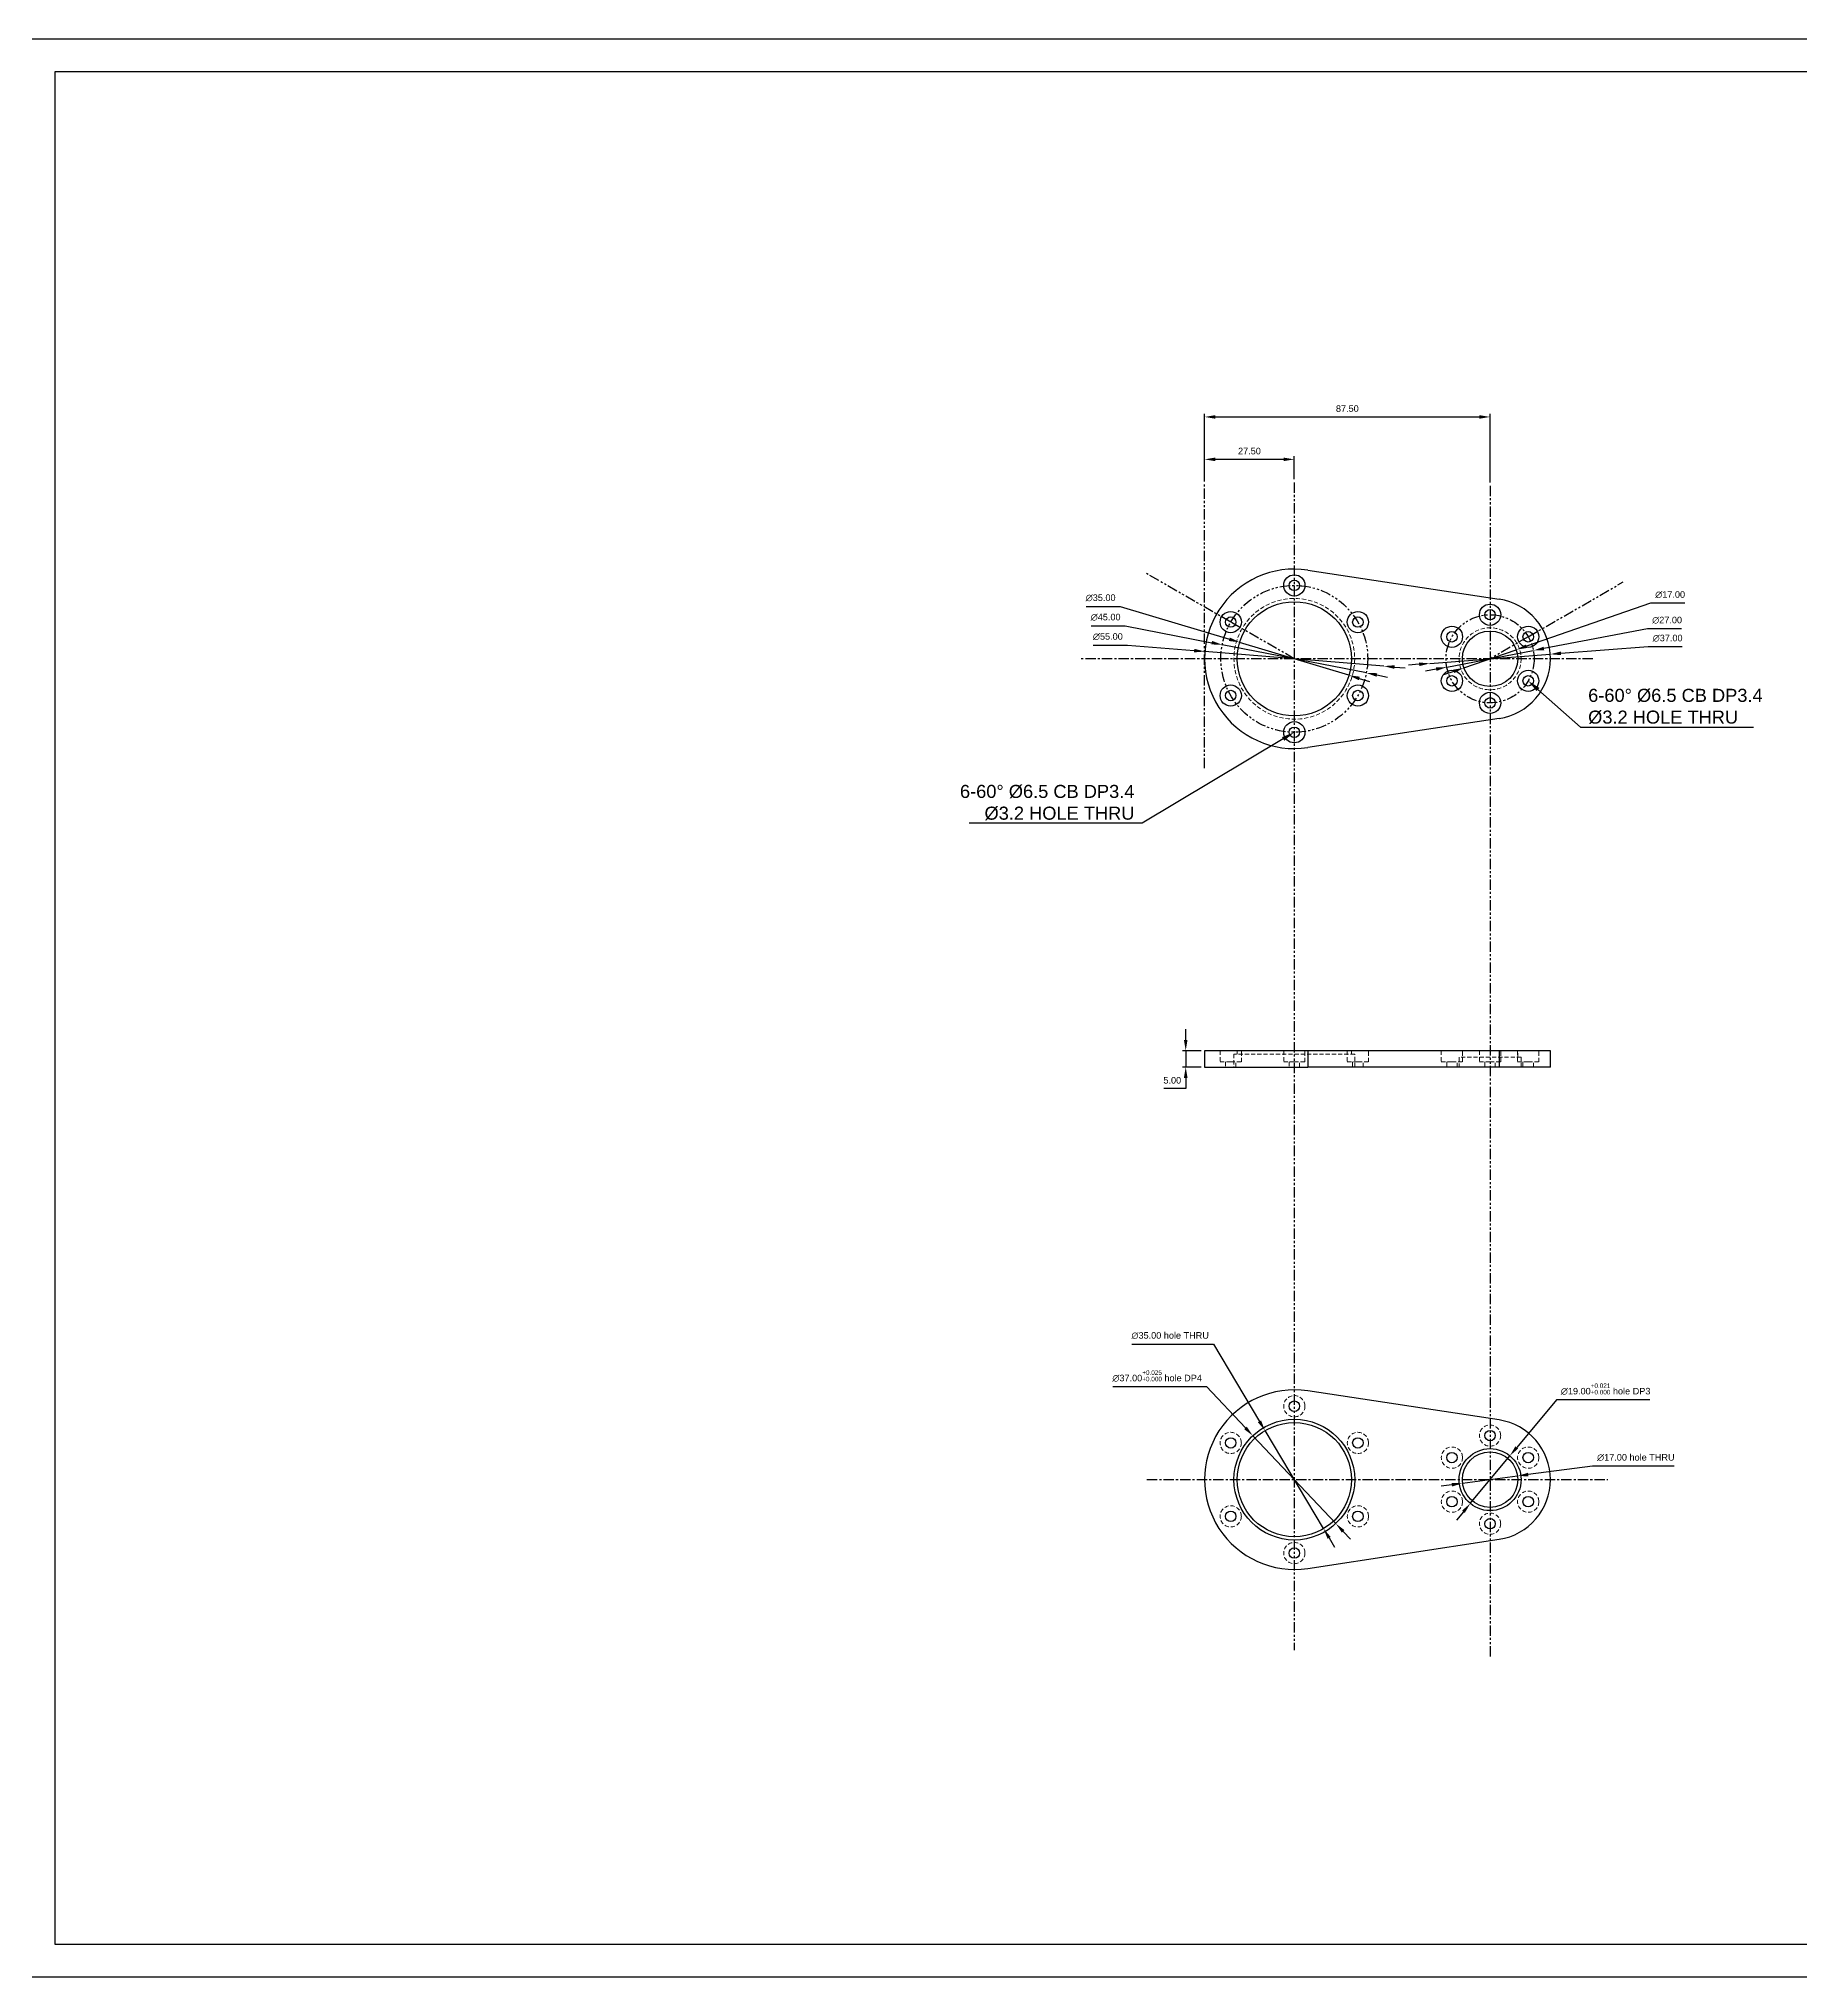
# Model space of a CAD drawing. Header units: millimetres. Extents: x 0 to 7560, y -1188 to 891.
# Drawn here: x 2525 to 3065, y -1188 to -594 of the extents above; entities that cross this region are included whole.
import ezdxf
from ezdxf import colors
from ezdxf.entities.mleader import LeaderData, LeaderLine
from ezdxf.math import Vec2, Vec3

# ---------------------------------------------------------------- set-up
doc = ezdxf.new("R2010")
doc.units = ezdxf.units.MM
doc.header["$PDSIZE"] = -1
for name, pattern in [('CENTER', [10.16, 6.35, -1.27, 1.27, -1.27]), ('HIDDEN', [1.905, 1.27, -0.635]), ('PHANTOM', [12.7, 6.35, -1.27, 1.27, -1.27, 1.27, -1.27])]:
    doc.linetypes.add(name, pattern=pattern)
doc.layers.get('0').update_dxf_attribs({"lineweight": 50})
for name, color, linetype, lineweight in [('보조선', 1, 'PHANTOM', 25), ('중심선', 1, 'CENTER', 25), ('중요 치수', 4, 'Continuous', 18), ('치수선', 6, 'Continuous', 18)]:
    doc.layers.add(name, color=color, linetype=linetype, lineweight=lineweight)
doc.styles.get("Standard").update_dxf_attribs({"font": 'arial.ttf', "height": 2})
doc.dimstyles.new('ISO-25', dxfattribs={"dimtxt": 2.5, "dimasz": 2.5, "dimexe": 1.25, "dimexo": 0.625, "dimtad": 1, "dimtxsty": 'Standard', "dimcen": 2.5, "dimadec": 0, "dimazin": 0, "dimtfac": 1, "dimtmove": 0, "dimatfit": 3, "dimfxl": 1, "dimarcsym": 0})

# ---------------------------------------------------------------- blocks, each defined once
blk = doc.blocks.new('*D458')
at = {"layer": 'Defpoints', "color": 0, "ltscale": 0.5, "transparency": 16777216}
for p in [(2882.57, -781.53), (2937.38, -786.01)]:
    blk.add_point(p, dxfattribs=at)
at = {"layer": '치수선', "color": 0, "lineweight": -2, "ltscale": 0.5, "transparency": 16777216}
for p, q in [((2848.36, -779.58), (2858.81, -779.58)), ((2858.81, -779.58), (2879.27, -781.26)), ((2937.38, -786.01), (2882.57, -781.53)), ((2940.67, -786.28), (2943.96, -786.55))]:
    blk.add_line(p, q, dxfattribs=at)
at = {"layer": '치수선', "color": 0, "ltscale": 0.5, "transparency": 16777216}
for points in [[(2879.32, -780.71), (2879.23, -781.8), (2882.57, -781.53)], [(2940.72, -785.74), (2940.63, -786.83), (2937.38, -786.01)]]:
    blk.add_solid(points, dxfattribs=at)
at = {"layer": '치수선', "color": 0, "ltscale": 0.5, "transparency": 16777216, "insert": (2852.82, -776.98), "char_height": 2, "attachment_point": 5}
blk.add_mtext('∅55.00', dxfattribs=at)
blk = doc.blocks.new('*D459')
at = {"layer": 'Defpoints', "color": 0, "ltscale": 0.5, "transparency": 16777216}
for p in [(2887.89, -779.45), (2932.06, -788.09)]:
    blk.add_point(p, dxfattribs=at)
at = {"layer": '치수선', "color": 0, "lineweight": -2, "ltscale": 0.5, "transparency": 16777216}
for p, q in [((2847.68, -773.64), (2858.13, -773.64)), ((2858.13, -773.64), (2884.65, -778.82)), ((2932.06, -788.09), (2887.89, -779.45)), ((2935.3, -788.72), (2938.54, -789.35))]:
    blk.add_line(p, q, dxfattribs=at)
at = {"layer": '치수선', "color": 0, "ltscale": 0.5, "transparency": 16777216}
for points in [[(2884.76, -778.28), (2884.55, -779.36), (2887.89, -779.45)], [(2935.4, -788.18), (2935.19, -789.26), (2932.06, -788.09)]]:
    blk.add_solid(points, dxfattribs=at)
at = {"layer": '치수선', "color": 0, "ltscale": 0.5, "transparency": 16777216, "insert": (2852.14, -771.04), "char_height": 2, "attachment_point": 5}
blk.add_mtext('∅45.00', dxfattribs=at)
blk = doc.blocks.new('*D460')
at = {"layer": 'Defpoints', "color": 0, "ltscale": 0.5, "transparency": 16777216}
for p in [(2893.22, -778.72), (2926.73, -788.82)]:
    blk.add_point(p, dxfattribs=at)
at = {"layer": '치수선', "color": 0, "lineweight": -2, "ltscale": 0.5, "transparency": 16777216}
for p, q in [((2846.16, -767.69), (2856.6, -767.69)), ((2856.6, -767.69), (2890.06, -777.77)), ((2926.73, -788.82), (2893.22, -778.72)), ((2929.89, -789.77), (2933.05, -790.72))]:
    blk.add_line(p, q, dxfattribs=at)
at = {"layer": '치수선', "color": 0, "ltscale": 0.5, "transparency": 16777216}
for points in [[(2890.21, -777.24), (2889.9, -778.3), (2893.22, -778.72)], [(2930.05, -789.24), (2929.73, -790.3), (2926.73, -788.82)]]:
    blk.add_solid(points, dxfattribs=at)
at = {"layer": '치수선', "color": 0, "ltscale": 0.5, "transparency": 16777216, "insert": (2850.61, -765.09), "char_height": 2, "attachment_point": 5}
blk.add_mtext('∅35.00', dxfattribs=at)
blk = doc.blocks.new('*D461')
at = {"layer": 'Defpoints', "color": 0, "ltscale": 0.5, "transparency": 16777216}
for p in [(2988.42, -782.36), (2951.53, -785.18)]:
    blk.add_point(p, dxfattribs=at)
at = {"layer": '치수선', "color": 0, "lineweight": -2, "ltscale": 0.5, "transparency": 16777216}
for p, q in [((2951.53, -785.18), (2988.42, -782.36)), ((3018.41, -780.06), (2991.71, -782.1)), ((3028.85, -780.06), (3018.41, -780.06)), ((2948.24, -785.44), (2944.94, -785.69))]:
    blk.add_line(p, q, dxfattribs=at)
at = {"layer": '치수선', "color": 0, "ltscale": 0.5, "transparency": 16777216}
for points in [[(2991.67, -781.55), (2991.75, -782.65), (2988.42, -782.36)], [(2948.19, -784.89), (2948.28, -785.99), (2951.53, -785.18)]]:
    blk.add_solid(points, dxfattribs=at)
at = {"layer": '치수선', "color": 0, "ltscale": 0.5, "transparency": 16777216, "insert": (3024.39, -777.46), "char_height": 2, "attachment_point": 5}
blk.add_mtext('∅37.00', dxfattribs=at)
blk = doc.blocks.new('*D462')
at = {"layer": 'Defpoints', "color": 0, "ltscale": 0.5, "transparency": 16777216}
for p in [(2983.23, -781.23), (2956.71, -786.31)]:
    blk.add_point(p, dxfattribs=at)
at = {"layer": '치수선', "color": 0, "lineweight": -2, "ltscale": 0.5, "transparency": 16777216}
for p, q in [((3018.24, -774.54), (2986.48, -780.61)), ((3028.69, -774.54), (3018.24, -774.54)), ((2956.71, -786.31), (2983.23, -781.23)), ((2953.47, -786.93), (2950.23, -787.55))]:
    blk.add_line(p, q, dxfattribs=at)
at = {"layer": '치수선', "color": 0, "ltscale": 0.5, "transparency": 16777216}
for points in [[(2986.37, -780.07), (2986.58, -781.15), (2983.23, -781.23)], [(2953.37, -786.39), (2953.57, -787.47), (2956.71, -786.31)]]:
    blk.add_solid(points, dxfattribs=at)
at = {"layer": '치수선', "color": 0, "ltscale": 0.5, "transparency": 16777216, "insert": (3024.23, -771.94), "char_height": 2, "attachment_point": 5}
blk.add_mtext('∅27.00', dxfattribs=at)
blk = doc.blocks.new('*D463')
at = {"layer": 'Defpoints', "color": 0, "ltscale": 0.5, "transparency": 16777216}
for p in [(2978.01, -780.99), (2961.94, -786.55)]:
    blk.add_point(p, dxfattribs=at)
at = {"layer": '치수선', "color": 0, "lineweight": -2, "ltscale": 0.5, "transparency": 16777216}
for p, q in [((3019.18, -766.72), (2981.12, -779.91)), ((3029.62, -766.72), (3019.18, -766.72)), ((2961.94, -786.55), (2978.01, -780.99)), ((2958.82, -787.63), (2955.7, -788.72))]:
    blk.add_line(p, q, dxfattribs=at)
at = {"layer": '치수선', "color": 0, "ltscale": 0.5, "transparency": 16777216}
for points in [[(2980.94, -779.39), (2981.31, -780.43), (2978.01, -780.99)], [(2958.64, -787.11), (2959, -788.15), (2961.94, -786.55)]]:
    blk.add_solid(points, dxfattribs=at)
at = {"layer": '치수선', "color": 0, "ltscale": 0.5, "transparency": 16777216, "insert": (3025.16, -764.12), "char_height": 2, "attachment_point": 5}
blk.add_mtext('∅17.00', dxfattribs=at)
blk = doc.blocks.new('*D464')
at = {"layer": 'Defpoints', "color": 0, "ltscale": 0.5, "transparency": 16777216}
for p in [(2882.47, -903.88), (2876.69, -908.88), (2882.47, -908.88)]:
    blk.add_point(p, dxfattribs=at)
at = {"layer": '치수선', "color": 0, "lineweight": -2, "ltscale": 0.5, "transparency": 16777216}
for p, q in [((2876.69, -900.58), (2876.69, -897.28)), ((2881.47, -903.88), (2875.69, -903.88)), ((2876.69, -903.88), (2876.69, -908.88)), ((2881.47, -908.88), (2875.69, -908.88)), ((2876.69, -912.18), (2876.69, -915.48)), ((2876.69, -915.48), (2869.98, -915.48))]:
    blk.add_line(p, q, dxfattribs=at)
at = {"layer": '치수선', "color": 0, "ltscale": 0.5, "transparency": 16777216}
for points in [[(2876.14, -900.58), (2877.24, -900.58), (2876.69, -903.88)], [(2876.14, -912.18), (2877.24, -912.18), (2876.69, -908.88)]]:
    blk.add_solid(points, dxfattribs=at)
at = {"layer": '치수선', "color": 0, "ltscale": 0.5, "transparency": 16777216, "insert": (2872.57, -912.94), "char_height": 2, "attachment_point": 5}
blk.add_mtext('5.00', dxfattribs=at)
blk = doc.blocks.new('*D422')
at = {"layer": 'Defpoints', "color": 0, "ltscale": 0.5, "transparency": 16777216}
for p in [(2882.47, -722.65), (2882.47, -730.39), (2909.97, -729.75)]:
    blk.add_point(p, dxfattribs=at)
at = {"layer": '치수선', "color": 0, "lineweight": -2, "ltscale": 0.5, "transparency": 16777216}
for p, q in [((2882.47, -729.39), (2882.47, -721.65)), ((2906.67, -722.65), (2885.78, -722.65)), ((2909.97, -728.75), (2909.97, -721.65))]:
    blk.add_line(p, q, dxfattribs=at)
at = {"layer": '치수선', "color": 0, "ltscale": 0.5, "transparency": 16777216}
for points in [[(2885.78, -722.1), (2885.78, -723.2), (2882.47, -722.65)], [(2906.67, -722.1), (2906.67, -723.2), (2909.97, -722.65)]]:
    blk.add_solid(points, dxfattribs=at)
at = {"layer": '치수선', "color": 0, "ltscale": 0.5, "transparency": 16777216, "insert": (2896.22, -720.11), "char_height": 2, "attachment_point": 5}
blk.add_mtext('27.50', dxfattribs=at)
blk = doc.blocks.new('*D423')
at = {"layer": 'Defpoints', "color": 0, "ltscale": 0.5, "transparency": 16777216}
for p in [(2969.97, -709.65), (2882.47, -730.39), (2969.97, -730.73)]:
    blk.add_point(p, dxfattribs=at)
at = {"layer": '치수선', "color": 0, "lineweight": -2, "ltscale": 0.5, "transparency": 16777216}
for p, q in [((2882.47, -729.39), (2882.47, -708.65)), ((2885.78, -709.65), (2966.67, -709.65)), ((2969.97, -729.73), (2969.97, -708.65))]:
    blk.add_line(p, q, dxfattribs=at)
at = {"layer": '치수선', "color": 0, "ltscale": 0.5, "transparency": 16777216}
for points in [[(2885.78, -709.1), (2885.78, -710.2), (2882.47, -709.65)], [(2966.67, -709.1), (2966.67, -710.2), (2969.97, -709.65)]]:
    blk.add_solid(points, dxfattribs=at)
at = {"layer": '치수선', "color": 0, "ltscale": 0.5, "transparency": 16777216, "insert": (2926.22, -707.11), "char_height": 2, "attachment_point": 5}
blk.add_mtext('87.50', dxfattribs=at)
blk = doc.blocks.new('*D424')
at = {"layer": 'Defpoints', "color": 0, "ltscale": 0.5, "transparency": 16777216}
for p in [(2897.27, -1021.85), (2922.68, -1048.74)]:
    blk.add_point(p, dxfattribs=at)
at = {"layer": '중요 치수', "color": 0, "lineweight": -2, "ltscale": 0.5, "transparency": 16777216}
for p, q in [((2854.37, -1006.77), (2883.02, -1006.77)), ((2883.02, -1006.77), (2895, -1019.45)), ((2922.68, -1048.74), (2897.27, -1021.85)), ((2924.95, -1051.14), (2927.22, -1053.54))]:
    blk.add_line(p, q, dxfattribs=at)
at = {"layer": '중요 치수', "color": 0, "ltscale": 0.5, "transparency": 16777216}
for points in [[(2895.4, -1019.07), (2894.6, -1019.82), (2897.27, -1021.85)], [(2925.35, -1050.76), (2924.55, -1051.52), (2922.68, -1048.74)]]:
    blk.add_solid(points, dxfattribs=at)
at = {"layer": '중요 치수', "color": 0, "ltscale": 0.5, "transparency": 16777216, "insert": (2867.93, -1003.54), "char_height": 2, "attachment_point": 5}
blk.add_mtext('∅37.00{\\H0.7x;\\S+0.025^ +0.000;} hole DP4', dxfattribs=at)
blk = doc.blocks.new('*D425')
at = {"layer": 'Defpoints', "color": 0, "ltscale": 0.5, "transparency": 16777216}
for p in [(2976.04, -1027.98), (2963.91, -1042.6)]:
    blk.add_point(p, dxfattribs=at)
at = {"layer": '중요 치수', "color": 0, "lineweight": -2, "ltscale": 0.5, "transparency": 16777216}
for p, q in [((2990.3, -1010.79), (2978.15, -1025.44)), ((3018.95, -1010.79), (2990.3, -1010.79)), ((2963.91, -1042.6), (2976.04, -1027.98)), ((2961.8, -1045.14), (2959.69, -1047.69))]:
    blk.add_line(p, q, dxfattribs=at)
at = {"layer": '중요 치수', "color": 0, "ltscale": 0.5, "transparency": 16777216}
for points in [[(2977.72, -1025.09), (2978.57, -1025.79), (2976.04, -1027.98)], [(2961.38, -1044.79), (2962.22, -1045.5), (2963.91, -1042.6)]]:
    blk.add_solid(points, dxfattribs=at)
at = {"layer": '중요 치수', "color": 0, "ltscale": 0.5, "transparency": 16777216, "insert": (3005.39, -1007.56), "char_height": 2, "attachment_point": 5}
blk.add_mtext('∅19.00{\\H0.7x;\\S+0.021^ +0.000;} hole DP3', dxfattribs=at)
blk = doc.blocks.new('*D534')
at = {"layer": 'Defpoints', "color": 0, "ltscale": 0.5, "transparency": 16777216}
for p in [(2901, -1020.27), (2918.95, -1050.31)]:
    blk.add_point(p, dxfattribs=at)
at = {"layer": '중요 치수', "color": 0, "lineweight": -2, "ltscale": 0.5, "transparency": 16777216}
for p, q in [((2860.21, -993.76), (2885.16, -993.76)), ((2885.16, -993.76), (2899.3, -1017.44)), ((2918.95, -1050.31), (2901, -1020.27)), ((2920.64, -1053.15), (2922.34, -1055.98))]:
    blk.add_line(p, q, dxfattribs=at)
at = {"layer": '중요 치수', "color": 0, "ltscale": 0.5, "transparency": 16777216}
for points in [[(2899.78, -1017.15), (2898.83, -1017.72), (2901, -1020.27)], [(2921.12, -1052.87), (2920.17, -1053.43), (2918.95, -1050.31)]]:
    blk.add_solid(points, dxfattribs=at)
at = {"layer": '중요 치수', "color": 0, "ltscale": 0.5, "transparency": 16777216, "insert": (2871.92, -991.16), "char_height": 2, "attachment_point": 5}
blk.add_mtext('∅35.00 hole THRU', dxfattribs=at)
blk = doc.blocks.new('*D535')
at = {"layer": 'Defpoints', "color": 0, "ltscale": 0.5, "transparency": 16777216}
for p in [(2961.55, -1036.41), (2978.4, -1034.17)]:
    blk.add_point(p, dxfattribs=at)
at = {"layer": '중요 치수', "color": 0, "lineweight": -2, "ltscale": 0.5, "transparency": 16777216}
for p, q in [((3001.41, -1031.12), (2981.67, -1033.74)), ((3026.36, -1031.12), (3001.41, -1031.12)), ((2958.27, -1036.85), (2955, -1037.28)), ((2961.55, -1036.41), (2978.4, -1034.17))]:
    blk.add_line(p, q, dxfattribs=at)
at = {"layer": '중요 치수', "color": 0, "ltscale": 0.5, "transparency": 16777216}
for points in [[(2981.6, -1033.19), (2981.75, -1034.28), (2978.4, -1034.17)], [(2958.2, -1036.3), (2958.35, -1037.39), (2961.55, -1036.41)]]:
    blk.add_solid(points, dxfattribs=at)
at = {"layer": '중요 치수', "color": 0, "ltscale": 0.5, "transparency": 16777216, "insert": (3014.65, -1028.52), "char_height": 2, "attachment_point": 5}
blk.add_mtext('∅17.00 hole THRU', dxfattribs=at)

msp = doc.modelspace()

# ---------------------------------------------------------------- linework, layer by layer
at = {"color": 7, "linetype": 'Continuous', "lineweight": 25}
for p, q in [((2914.099, -756.581), (2972.749, -765.479)), ((2972.749, -802.061), (2914.099, -810.959)), ((2882.474, -903.881), (2882.474, -908.881)), ((2914.099, -903.881), (2882.474, -903.881)), ((2914.099, -903.881), (2914.099, -908.881)), ((2972.749, -903.881), (2914.099, -903.881)), ((2972.749, -903.881), (2972.749, -908.881)), ((2988.474, -903.881), (2972.749, -903.881)), ((2988.474, -908.881), (2988.474, -903.881)), ((2882.474, -908.881), (2914.099, -908.881)), ((2972.749, -908.881), (2914.099, -908.881)), ((2988.474, -908.881), (2972.749, -908.881)), ((2972.749, -1017.001), (2914.099, -1008.103)), ((2914.099, -1062.481), (2972.749, -1053.583))]:
    msp.add_line(p, q, dxfattribs=at)
at = {"color": 7, "linetype": 'HIDDEN', "lineweight": 18}
for p, q in [((2887.238, -903.881), (2887.238, -907.281)), ((2887.238, -907.281), (2890.488, -907.281)), ((2888.888, -907.281), (2888.888, -908.881)), ((2890.488, -907.281), (2893.738, -907.281)), ((2928.474, -904.881), (2891.474, -904.881)), ((2891.474, -904.881), (2891.474, -908.881)), ((2892.088, -908.881), (2892.088, -907.281)), ((2892.474, -903.881), (2892.474, -904.881)), ((2893.738, -907.281), (2893.738, -903.881)), ((2906.724, -903.881), (2906.724, -907.281)), ((2906.724, -907.281), (2909.974, -907.281)), ((2908.374, -907.281), (2908.374, -908.881)), ((2909.974, -907.281), (2913.224, -907.281)), ((2911.574, -908.881), (2911.574, -907.281)), ((2913.224, -907.281), (2913.224, -903.881)), ((2914.099, -903.881), (2914.099, -908.881)), ((2926.209, -903.881), (2926.209, -907.281)), ((2926.209, -907.281), (2929.459, -907.281)), ((2927.474, -904.881), (2927.474, -903.881)), ((2927.859, -907.281), (2927.859, -908.881)), ((2928.474, -908.881), (2928.474, -904.881)), ((2929.459, -907.281), (2932.709, -907.281)), ((2931.059, -908.881), (2931.059, -907.281)), ((2932.709, -907.281), (2932.709, -903.881)), ((2955.032, -903.881), (2955.032, -907.281)), ((2955.032, -907.281), (2958.282, -907.281)), ((2956.682, -907.281), (2956.682, -908.881)), ((2958.282, -907.281), (2961.532, -907.281)), ((2959.882, -908.881), (2959.882, -907.281)), ((2969.974, -905.881), (2960.474, -905.881)), ((2960.474, -905.881), (2960.474, -908.881)), ((2961.474, -903.881), (2961.474, -905.881)), ((2961.532, -907.281), (2961.532, -903.881)), ((2966.724, -903.881), (2966.724, -907.281)), ((2966.724, -907.281), (2969.974, -907.281)), ((2968.374, -907.281), (2968.374, -908.881)), ((2979.474, -905.881), (2969.974, -905.881)), ((2969.974, -907.281), (2973.224, -907.281)), ((2971.574, -908.881), (2971.574, -907.281)), ((2972.749, -903.881), (2972.749, -908.881)), ((2973.224, -907.281), (2973.224, -903.881)), ((2978.415, -903.881), (2978.415, -907.281)), ((2978.415, -907.281), (2981.665, -907.281)), ((2978.474, -905.881), (2978.474, -903.881)), ((2979.474, -908.881), (2979.474, -905.881)), ((2980.065, -907.281), (2980.065, -908.881)), ((2981.665, -907.281), (2984.915, -907.281)), ((2983.265, -908.881), (2983.265, -907.281)), ((2984.915, -907.281), (2984.915, -903.881))]:
    msp.add_line(p, q, dxfattribs=at)
at = {"color": 7, "linetype": 'Continuous', "lineweight": 25}
for centre, radius in [((2909.974, -761.27), 3.25), ((2909.974, -761.27), 1.6), ((2890.488, -772.52), 3.25), ((2890.488, -772.52), 1.6), ((2909.974, -783.77), 17.5), ((2929.459, -772.52), 3.25), ((2929.459, -772.52), 1.6), ((2969.974, -770.27), 3.25), ((2969.974, -770.27), 1.6), ((2958.282, -777.02), 3.25), ((2958.282, -777.02), 1.6), ((2969.974, -783.77), 8.5), ((2981.665, -777.02), 3.25), ((2981.665, -777.02), 1.6), ((2958.282, -790.52), 3.25), ((2958.282, -790.52), 1.6), ((2981.665, -790.52), 3.25), ((2981.665, -790.52), 1.6), ((2890.488, -795.02), 3.25), ((2890.488, -795.02), 1.6), ((2929.459, -795.02), 3.25), ((2929.459, -795.02), 1.6), ((2969.974, -797.27), 3.25), ((2969.974, -797.27), 1.6), ((2909.974, -806.27), 3.25), ((2909.974, -806.27), 1.6), ((2909.974, -1012.792), 1.6), ((2909.974, -1035.292), 18.5), ((2909.974, -1035.292), 17.5), ((2969.974, -1021.792), 1.6), ((2890.488, -1024.042), 1.6), ((2929.459, -1024.042), 1.6), ((2958.282, -1028.542), 1.6), ((2969.974, -1035.292), 9.5), ((2969.974, -1035.292), 8.5), ((2981.665, -1028.542), 1.6), ((2890.488, -1046.542), 1.6), ((2929.459, -1046.542), 1.6), ((2958.282, -1042.042), 1.6), ((2981.665, -1042.042), 1.6), ((2969.974, -1048.792), 1.6), ((2909.974, -1057.792), 1.6)]:
    msp.add_circle(centre, radius, dxfattribs=at)
at = {"color": 7, "linetype": 'HIDDEN', "lineweight": 18}
for centre, radius in [((2909.974, -783.77), 18.5), ((2969.974, -783.77), 9.5), ((2909.974, -1012.792), 3.25), ((2890.488, -1024.042), 3.25), ((2929.459, -1024.042), 3.25), ((2969.974, -1021.792), 3.25), ((2958.282, -1028.542), 3.25), ((2981.665, -1028.542), 3.25), ((2958.282, -1042.042), 3.25), ((2981.665, -1042.042), 3.25), ((2890.488, -1046.542), 3.25), ((2929.459, -1046.542), 3.25), ((2969.974, -1048.792), 3.25), ((2909.974, -1057.792), 3.25)]:
    msp.add_circle(centre, radius, dxfattribs=at)
at = {"color": 7, "linetype": 'Continuous', "lineweight": 25}
for centre, radius, start, end in [((2909.974, -783.77), 27.5, 81.373073, 278.626927), ((2969.974, -783.77), 18.5, 278.626927, 81.373073), ((2909.974, -1035.292), 27.5, 81.373073, 278.626927), ((2969.974, -1035.292), 18.5, 278.626927, 81.373073)]:
    msp.add_arc(centre, radius, start, end, dxfattribs=at)
at = {"layer": '보조선', "ltscale": 0.5}
for p, q in [((2882.474, -817.322), (2882.474, -730.393)), ((2909.974, -729.749), (2909.974, -1087.578)), ((2969.974, -730.729), (2969.974, -1089.719)), ((2890.488, -772.52), (2864.524, -757.53)), ((2981.665, -777.02), (3010.758, -760.223)), ((2909.974, -783.77), (2890.488, -772.52)), ((2981.665, -777.02), (2969.974, -783.77))]:
    msp.add_line(p, q, dxfattribs=at)
for centre, radius in [((2909.974, -783.77), 22.5), ((2969.974, -783.77), 13.5)]:
    msp.add_circle(centre, radius, dxfattribs=at)
at = {"layer": '중심선', "ltscale": 0.5}
for p, q in [((3001.517, -783.77), (2844.13, -783.77)), ((2864.808, -1035.292), (3006.057, -1035.292))]:
    msp.add_line(p, q, dxfattribs=at)
at = {"layer": '중심선', "linetype": 'ByBlock', "ltscale": 0.5}
for points in [[(2520.146, -593.768), (3360.146, -593.768), (3360.146, -1187.768), (2520.146, -1187.768)], [(2530.146, -603.768), (3350.146, -603.768), (3350.146, -1177.768), (2530.146, -1177.768)]]:
    msp.add_lwpolyline(points, close=True, dxfattribs=at)

# ---------------------------------------------------------------- dimensions: what is measured, and where the dimension line sits
at = {"layer": '중요 치수', "ltscale": 0.5}
for p1, p2, text, picture, middle in [((2918.95, -1050.314), (2900.997, -1020.27), '<> hole THRU', '*D534', (2871.923, -993.762)), ((2922.68, -1048.738), (2897.268, -1021.846), '<>{\\H0.7x;\\S+0.025^ +0.000;} hole DP4', '*D424', (2867.933, -1006.77)), ((2963.908, -1042.603), (2976.04, -1027.981), '<>{\\H0.7x;\\S+0.021^ +0.000;} hole DP3', '*D425', (3005.389, -1010.788)), ((2961.548, -1036.411), (2978.4, -1034.173), '<> hole THRU', '*D535', (3001.414, -1031.117))]:
    dim = msp.add_diameter_dim_2p(p1=p1, p2=p2, text=text, dimstyle='ISO-25', override={"dimtxt": 2, "dimasz": 3.302, "dimexe": 1, "dimexo": 1, "dimgap": 1.524, "dimtih": 1, "dimtoh": 1, "dimzin": 1, "dimdsep": 46, "dimcen": -10, "dimadec": 2, "dimtzin": 1}, dxfattribs=at)
    dim.commit()
    dim.dimension.update_dxf_attribs({"geometry": picture, "text_midpoint": middle, "dimtype": 163})
at = {"layer": '치수선', "ltscale": 0.5}
for base, p1, p2, angle, picture, middle in [((2969.974, -709.652), (2882.474, -730.393), (2969.974, -730.729), 180, '*D423', (2926.224, -707.107)), ((2876.689, -908.881), (2882.474, -903.881), (2882.474, -908.881), 90, '*D464', (2872.571, -912.939))]:
    dim = msp.add_linear_dim(base=base, p1=p1, p2=p2, angle=angle, dimstyle='ISO-25', override={"dimtxt": 2, "dimasz": 3.302, "dimexe": 1, "dimexo": 1, "dimgap": 1.524, "dimtih": 1, "dimtoh": 1, "dimzin": 1, "dimdsep": 46, "dimcen": -10, "dimadec": 2, "dimtzin": 1}, dxfattribs=at)
    dim.commit()
    dim.dimension.update_dxf_attribs({"geometry": picture, "text_midpoint": middle})
dim = msp.add_linear_dim(base=(2882.474, -722.651), p1=(2909.974, -729.749), p2=(2882.474, -730.393), dimstyle='ISO-25', override={"dimtxt": 2, "dimasz": 3.302, "dimexe": 1, "dimexo": 1, "dimgap": 1.524, "dimtih": 1, "dimtoh": 1, "dimzin": 1, "dimdsep": 46, "dimcen": -10, "dimadec": 2, "dimtzin": 1}, dxfattribs=at)
dim.commit()
dim.dimension.update_dxf_attribs({"geometry": '*D422', "text_midpoint": (2896.224, -720.106)})
for p1, p2, picture, middle in [((2926.73, -788.817), (2893.217, -778.723), '*D460', (2850.615, -767.693)), ((2961.942, -786.554), (2978.005, -780.986), '*D463', (3025.16, -766.717)), ((2932.056, -788.086), (2887.892, -779.454), '*D459', (2858.127, -773.637)), ((2956.714, -786.306), (2983.233, -781.234), '*D462', (3018.245, -774.538)), ((2937.382, -786.014), (2882.565, -781.526), '*D458', (2858.807, -779.58)), ((2951.528, -785.184), (2988.42, -782.356), '*D461', (3018.41, -780.057))]:
    dim = msp.add_diameter_dim_2p(p1=p1, p2=p2, dimstyle='ISO-25', override={"dimtxt": 2, "dimasz": 3.302, "dimexe": 1, "dimexo": 1, "dimgap": 1.524, "dimtih": 1, "dimtoh": 1, "dimzin": 1, "dimdsep": 46, "dimcen": -10, "dimadec": 2, "dimtzin": 1}, dxfattribs=at)
    dim.commit()
    dim.dimension.update_dxf_attribs({"geometry": picture, "text_midpoint": middle, "dimtype": 163})

# ---------------------------------------------------------------- leaders
at = {"layer": '중요 치수', "ltscale": 0.5}
ml = msp.add_multileader_mtext('Standard', dxfattribs=at)
ml.set_content('6-60%%D %%C6.5 CB DP3.4\\P%%C3.2 HOLE THRU', color=256)
ml.set_leader_properties()
ml.build(insert=Vec2(0, 0))
ml.multileader.update_dxf_attribs({"text_left_attachment_type": 5, "text_right_attachment_type": 6, "dogleg_length": 0.36})
ctx = ml.context
ctx.base_point, ctx.plane_origin = Vec3(2998.041, -804.723), Vec3(2981.665, -790.52)
ctx.left_attachment, ctx.right_attachment = 5, 6
notes = []
notes.append((ctx, [(0, (1, 1, 0), (2997.681, -804.723), (1, 0), 0.36, [(0, [(2981.665, -790.52)], 0, [])])]))
ctx.mtext.insert, ctx.mtext.width, ctx.mtext.flow_direction = Vec3(3000.041, -792.961), 56.60055, 5
ml = msp.add_multileader_mtext('Standard', dxfattribs=at)
ml.set_content('6-60%%D %%C6.5 CB DP3.4\\P%%C3.2 HOLE THRU', color=256)
ml.set_leader_properties()
ml.build(insert=Vec2(0, 0))
ml.multileader.update_dxf_attribs({"text_left_attachment_type": 3, "text_right_attachment_type": 5, "dogleg_length": 0.36})
ctx = ml.context
ctx.base_point, ctx.plane_origin = Vec3(2805.967, -831.441), Vec3(2909.974, -806.27)
ctx.left_attachment, ctx.right_attachment, ctx.text_align_type = 3, 5, 2
notes.append((ctx, [(1, (1, 1, 0), (2863.331, -834.161), (-1, 0), 0.36, [(0, [(2909.974, -806.27)], 0, [])])]))
ctx.mtext.insert, ctx.mtext.alignment, ctx.mtext.flow_direction = Vec3(2860.971, -822.399), 3, 5
for ctx, leaders in notes:
    for number, flags, end, landing, length, lines in leaders:
        leader = LeaderData()
        leader.index, (leader.has_last_leader_line, leader.has_dogleg_vector, leader.attachment_direction) = number, flags
        leader.last_leader_point, leader.dogleg_vector, leader.dogleg_length = Vec3(end), Vec3(landing), length
        for number, points, colour, breaks in lines:
            line = LeaderLine()
            line.index, line.vertices, line.color, line.breaks = number, Vec3.list(points), colors.encode_raw_color(colour), breaks
            leader.lines.append(line)
        ctx.leaders.append(leader)

doc.saveas('drawing.dxf')
